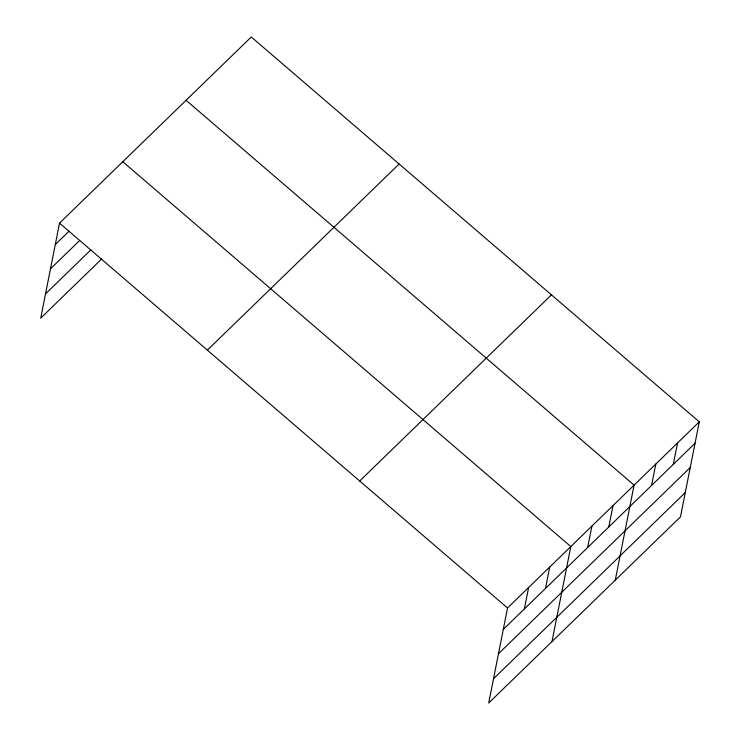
<?xml version="1.0" encoding="UTF-8"?>
<svg xmlns="http://www.w3.org/2000/svg" width="740" height="740" viewBox="0 0 740 740"><rect width="100%" height="100%" fill="white"/><g stroke="black" fill="none" stroke-linecap="round" stroke-linejoin="round"><path stroke-width="1.11" d="M699.282 421.846L507.529 607.993L488.724 703L680.476 516.862L699.282 421.846L251.276 37L59.524 223.138L40.719 318.154L101.556 259.083M524.383 608.918L528.628 587.514M545.482 588.439L549.718 567.043M551.994 641.571L570.808 546.564L122.803 161.718M587.662 547.489L591.908 526.085M608.761 527.019L612.998 505.614M615.273 580.151L634.087 485.135L186.082 100.289M651.579 485.44L655.825 464.045M673.317 464.35L677.553 442.946M55.287 244.542L69.079 231.158M50.477 268.833L79.689 240.482M45.529 293.863L90.955 249.759M207.367 350.14L399.119 164.003M359.686 480.991L551.448 294.853M503.293 629.389L695.045 443.251M498.483 653.679L690.235 467.541M493.534 678.71L685.286 492.572M59.524 223.138L507.529 607.993"/></g></svg>
